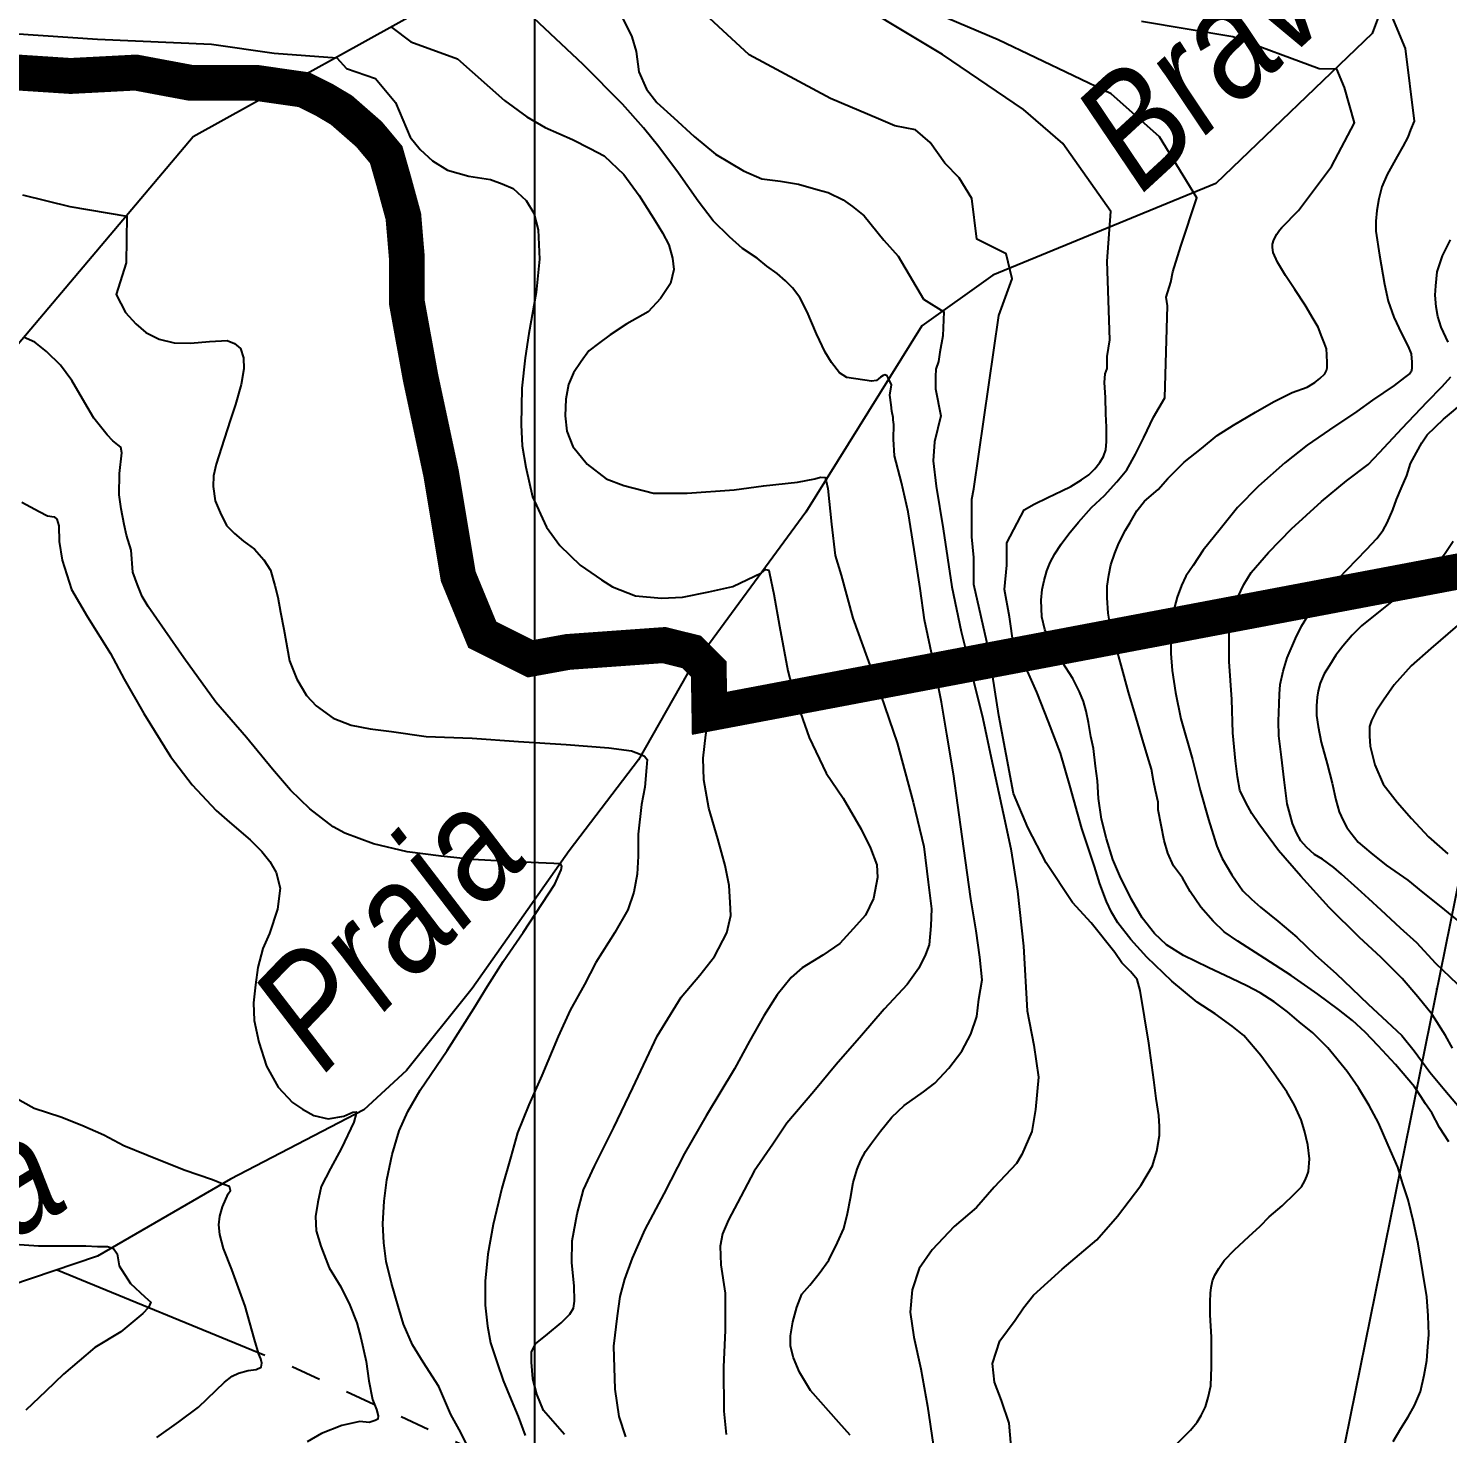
# Model space of a CAD drawing. Header units: millimetres. Extents: x 548366 to 1117317, y 7446967 to 14899125.
# Drawn here: x 554190.8 to 554665.2, y 7456733.6 to 7457203.4 of the extents above; entities that cross this region are included whole.
import ezdxf

# ---------------------------------------------------------------- set-up
doc = ezdxf.new("R2010")
doc.units = ezdxf.units.MM
doc.header["$MEASUREMENT"] = 0
doc.linetypes.add('ACAD_ISO11W100', pattern=[33, 12, -3, 12, -3, 0, -3])
doc.linetypes.add('RIO_PERIODICO', pattern=[5.8, 3, -0.4, 0.4, -0.4, 0.4, -0.4, 0.4, -0.4])
for name, color, linetype in [('CURVA_INTERMEDIÁRIA', 32, 'Continuous'), ('CURVA_MESTRA', 36, 'Continuous'), ('ELETRO_PROP', 230, 'Continuous'), ('MALHA_TM', 8, 'Continuous'), ('RADIAIS', 222, 'Continuous'), ('RIO_PERIÓDICO', 4, 'RIO_PERIODICO'), ('RIO_PERMANENTE', 4, 'Continuous'), ('TXT_RIOS', 4, 'Continuous')]:
    doc.layers.add(name, color=color, linetype=linetype)
doc.styles.add('TXT_RIO', font='ARIALNI.TTF', dxfattribs={"height": 25})

msp = doc.modelspace()

# ---------------------------------------------------------------- linework, layer by layer
at = {"layer": 'CURVA_INTERMEDIÁRIA'}
for points, elevation in [([(554376.25, 7457191.36), (554359.74, 7457206.82), (554338.22, 7457212.19), (554336.12, 7457216.82), (554317.42, 7457214.09), (554308.63, 7457214.21), (554275.01, 7457218.24), (554249.46, 7457222.27), (554229.29, 7457227.65), (554178.37, 7457241.08)], 230), ([(554647.05, 7456731.06), (554649.54, 7456735.35), (554652.03, 7456739.23), (554654.18, 7456743.04), (554656.16, 7456747.75), (554657.41, 7456753.13), (554658.23, 7456758.09), (554658.57, 7456762.64), (554658.9, 7456766.77), (554658.72, 7456773.05), (554658.23, 7456779.34), (554656.9, 7456787.53), (554655.33, 7456797.12), (554653.84, 7456804.4), (554652.01, 7456811.83), (554650.19, 7456817.13), (554648.53, 7456822.67), (554645.39, 7456830.11), (554642.07, 7456837.55), (554638.93, 7456843.34), (554635.43, 7456849.2), (554631.62, 7456854.66), (554625.16, 7456862.6), (554620.11, 7456867.64), (554615.64, 7456871.28), (554611.67, 7456874.59), (554607.2, 7456877.98), (554602.56, 7456881.04), (554598.13, 7456883.35), (554593, 7456885.75), (554585.14, 7456889.47), (554576.94, 7456893.52), (554571.23, 7456896.99), (554567.26, 7456900.8), (554563.12, 7456906.01), (554559.39, 7456912.46), (554555.65, 7456920.05), (554553.25, 7456925.6), (554551.18, 7456932.46), (554549.52, 7456938.99), (554548.53, 7456945.94), (554548.12, 7456951.8), (554547.46, 7456956.76), (554546.79, 7456962.71), (554545.97, 7456966.68), (554545.14, 7456971.4), (554544.39, 7456975.12), (554543.48, 7456978.34), (554542.16, 7456981.57), (554539.91, 7456986.1), (554536.43, 7456991.4), (554533.04, 7456997.19), (554530.56, 7457002.48), (554529.56, 7457006.7), (554529.31, 7457012.24), (554529.64, 7457015.8), (554530.39, 7457018.86), (554531.22, 7457022.07), (554532.38, 7457024.88), (554533.95, 7457027.78), (554536.02, 7457031), (554538.59, 7457034.39), (554541.82, 7457038.36), (554546.2, 7457043.24), (554550.51, 7457047.21), (554554.65, 7457051.76), (554557.98, 7457055.79), (554560.88, 7457061), (554563.7, 7457066.63), (554566.92, 7457073.41), (554570.65, 7457079.91), (554571.56, 7457110.68), (554571.15, 7457113.49), (554572.63, 7457118.57), (554572.63, 7457118.57), (554573.36, 7457122.03), (554576.04, 7457130.6), (554581.41, 7457146.69), (554568.95, 7457167.15), (554552.74, 7457181.54), (554514.93, 7457199.54), (554460.01, 7457222.93)], 270), ([(554384.51, 7457216.89), (554392.52, 7457200.58), (554393.9, 7457195.63), (554394.79, 7457188.87), (554397.41, 7457183.07), (554400.82, 7457178.64), (554406.51, 7457173.52), (554413.29, 7457167.22), (554420.46, 7457161.31), (554429.86, 7457155.8), (554435.98, 7457153.14), (554442.15, 7457152.26), (554448.18, 7457151.35), (554454.77, 7457149.42), (554458.1, 7457148.49), (554463.16, 7457146.09), (554466.28, 7457143.84), (554470.15, 7457140.77), (554476.75, 7457132.59), (554481.53, 7457127.24), (554489.97, 7457112.9), (554496.82, 7457108.59), (554496.51, 7457100.56), (554495.45, 7457095.13), (554495, 7457091.98), (554494.1, 7457089.51), (554493.96, 7457087.04), (554493.96, 7457082.85), (554495.75, 7457073.86), (554493.7, 7457065.22), (554493.25, 7457058.8), (554494.27, 7457050.38), (554496.55, 7457036.06), (554499.51, 7457016.66), (554502.58, 7457001.77), (554505.77, 7456989.3), (554509.86, 7456972.7), (554512.6, 7456959.55), (554516.69, 7456941.02), (554519.2, 7456929.08), (554521.48, 7456915.02), (554523.39, 7456896.62), (554524.63, 7456875), (554526.94, 7456863.49), (554528.47, 7456852.75), (554527.45, 7456842), (554526.17, 7456834.58), (554522.84, 7456826.91), (554521.08, 7456823.98), (554513.62, 7456816.08), (554507.7, 7456809.24), (554500.31, 7456802.87), (554492.91, 7456795.05), (554488.58, 7456788.79), (554486.19, 7456781.74), (554485.51, 7456774.24), (554486.76, 7456765.94), (554489.15, 7456755.25), (554491.32, 7456742.78), (554493.25, 7456730.05)], 240), ([(554574.87, 7456730.41), (554579.26, 7456734.79), (554581.5, 7456737.52), (554582.82, 7456739.67), (554584.23, 7456742.57), (554585.14, 7456745.71), (554586.06, 7456749.57), (554586.23, 7456755.94), (554586.23, 7456765.86), (554585.81, 7456773.3), (554585.81, 7456777.74), (554585.89, 7456780.55), (554586.14, 7456782.54), (554586.64, 7456784.69), (554587.38, 7456786.59), (554588.71, 7456788.82), (554590.53, 7456791.55), (554594.01, 7456795.03), (554598.81, 7456799.49), (554602.56, 7456802.94), (554605.54, 7456806.09), (554609.93, 7456809.81), (554614.23, 7456814.03), (554616.38, 7456816.1), (554617.46, 7456818.16), (554618.2, 7456819.65), (554618.7, 7456821.31), (554619.03, 7456825.52), (554618.53, 7456830.16), (554617.38, 7456834.86), (554616.3, 7456838.5), (554613.98, 7456843.46), (554611.42, 7456847.84), (554607.28, 7456853.96), (554602.81, 7456860.08), (554597.1, 7456866.7), (554593.18, 7456869.9), (554587.55, 7456873.95), (554581.51, 7456877.92), (554573.07, 7456884.87), (554564.7, 7456892.89), (554559.3, 7456898.82), (554554.99, 7456904.44), (554552.84, 7456908), (554551.18, 7456911.47), (554548.95, 7456917.43), (554547.13, 7456923.22), (554542.97, 7456935.94), (554538.92, 7456950.25), (554535.85, 7456961.08), (554531.78, 7456971.56), (554527.89, 7456981.49), (554524.33, 7456989.51), (554520.13, 7456997.23), (554518.7, 7457006.69), (554517.05, 7457015.76), (554517.87, 7457024), (554517.87, 7457031.41), (554523.71, 7457042.42), (554527.01, 7457044.35), (554531.59, 7457046.51), (554536.26, 7457048.77), (554539.31, 7457050.21), (554542.77, 7457052.43), (554545.25, 7457054.19), (554547.28, 7457056.14), (554548.97, 7457058.26), (554550.21, 7457060.3), (554550.91, 7457062.51), (554551.18, 7457065.25), (554551.18, 7457067.29), (554551.18, 7457070.12), (554550.92, 7457074.52), (554550.83, 7457080), (554550.56, 7457084.96), (554550.74, 7457087.88), (554551.36, 7457089.73), (554551.36, 7457093.72), (554552.33, 7457099.31), (554551.45, 7457125.54), (554552.63, 7457142.15), (554536.57, 7457164.9), (554523.45, 7457176.27), (554496.32, 7457194.63), (554458.68, 7457217.37)], 260), ([(554644.23, 7457213.08), (554651.07, 7457196.64), (554653.98, 7457172.38), (554652.85, 7457169.48), (554651.89, 7457166.99), (554650.2, 7457163.86), (554648.33, 7457160.5), (554644.95, 7457154.55), (554643.27, 7457150.37), (554642.22, 7457146.44), (554641.58, 7457142.5), (554641.25, 7457138.88), (554641.25, 7457135.59), (554642.46, 7457127.57), (554644.15, 7457117.85), (554645.36, 7457112.22), (554647.21, 7457106.84), (554649.78, 7457101.4), (554652.03, 7457097.06), (554653, 7457094.64), (554653.24, 7457091.83), (554653.24, 7457089.74), (554653.08, 7457088.62), (554652.6, 7457088.05), (554650.75, 7457086.69), (554647.37, 7457084.04), (554640.05, 7457079.05), (554634.9, 7457075.36), (554625.69, 7457069.19), (554618.29, 7457064.05), (554610.81, 7457058.1), (554601.96, 7457050.38), (554594.96, 7457043.23), (554589.15, 7457035.93), (554583.52, 7457028.94), (554580.14, 7457023.88), (554577.65, 7457020.26), (554576.2, 7457017.13), (554574.83, 7457013.27), (554573.87, 7457009.89), (554573.14, 7457006.86), (554572.9, 7457004.69), (554572.66, 7456999.87), (554572.66, 7456994.4), (554573.14, 7456988.7), (554574.27, 7456981.38), (554576.05, 7456972.56), (554579.91, 7456958.98), (554582.49, 7456948.77), (554585.24, 7456938.9), (554586.85, 7456933.91), (554588.05, 7456930.06), (554589.82, 7456925.88), (554593.12, 7456920.41), (554596.74, 7456915.11), (554599.64, 7456912.29), (554602.7, 7456909.67), (554608.42, 7456904.93), (554614.85, 7456899.54), (554621.04, 7456893.6), (554627.96, 7456887.41), (554633.23, 7456882.45), (554638.7, 7456877.15), (554644.89, 7456871.44), (554649.88, 7456866.78), (554653.98, 7456861.56), (554659.32, 7456854.43), (554664.31, 7456848.49), (554669.22, 7456842.7)], 290), ([(554665.62, 7456831.18), (554662.48, 7456835.98), (554659.89, 7456840.92), (554657.83, 7456843.89), (554656.25, 7456846.29), (554654.18, 7456849.52), (554647.81, 7456857.04), (554642.01, 7456863.25), (554637.63, 7456867.79), (554633.36, 7456871.73), (554628.73, 7456875.46), (554621.78, 7456880.58), (554612.92, 7456886.79), (554604.14, 7456892.41), (554595.12, 7456898.28), (554590.52, 7456901.41), (554586.8, 7456904.97), (554582.66, 7456909.6), (554579.18, 7456914.89), (554576.53, 7456919.44), (554573.55, 7456923.41), (554571.73, 7456927.63), (554570.49, 7456931.93), (554569.49, 7456937.06), (554568.5, 7456942.18), (554568.42, 7456944.67), (554567.59, 7456948.64), (554566.93, 7456951.86), (554566.18, 7456955.75), (554565.36, 7456958.64), (554563.53, 7456964.6), (554561.13, 7456972.95), (554558.56, 7456981.54), (554556.08, 7456990.47), (554553.84, 7456998.49), (554552.44, 7457003.87), (554551.77, 7457007.92), (554551.35, 7457013.04), (554551.43, 7457016.92), (554552.01, 7457020.56), (554552.68, 7457024.04), (554554, 7457028.01), (554555.32, 7457031.31), (554557.48, 7457035.62), (554559.05, 7457038.26), (554561.37, 7457042.07), (554563.85, 7457045.29), (554568.44, 7457049.24), (554571.66, 7457052.96), (554577.13, 7457058.33), (554582.92, 7457062.96), (554588.22, 7457067.27), (554593.68, 7457070.74), (554601.01, 7457075.09), (554606.97, 7457078.57), (554613.26, 7457081.63), (554618.23, 7457083.45), (554620.79, 7457085.02), (554622.45, 7457086.34), (554624.19, 7457087.91), (554624.77, 7457089.07), (554624.93, 7457089.9), (554624.93, 7457091.55), (554624.85, 7457094.2), (554624.68, 7457096.26), (554624.02, 7457098), (554623.19, 7457100.32), (554621.95, 7457103.46), (554620.28, 7457106.34), (554617.63, 7457110.89), (554614.16, 7457116.1), (554611.01, 7457120.73), (554608.36, 7457125.2), (554606.87, 7457128.42), (554606.62, 7457130.16), (554606.7, 7457131.23), (554607.12, 7457132.64), (554608.11, 7457134.62), (554609.02, 7457135.95), (554609.78, 7457136.84), (554615.33, 7457142.54), (554621.37, 7457150.48), (554626.42, 7457157.26), (554634.11, 7457171.77), (554630.71, 7457183.64), (554628.16, 7457189.73), (554622.23, 7457189.86), (554593.39, 7457200.59), (554562.86, 7457205.68)], 280), ([(554175.74, 7457202.36), (554213.85, 7457199.78), (554252.02, 7457198.11), (554272.99, 7457195.04), (554293.93, 7457193.5), (554297.16, 7457190), (554306.83, 7457186.66), (554313.54, 7457178.55), (554318.45, 7457166.98), (554321.74, 7457162.94), (554325.84, 7457159.07), (554330.89, 7457155.96), (554337.96, 7457153.99), (554345.31, 7457152.86), (554349.13, 7457151.45), (554352.81, 7457149.86), (554357.13, 7457145.88), (554359.75, 7457141.56), (554361.23, 7457136.03), (554361.68, 7457126.26), (554360.54, 7457115.12), (554358.04, 7457101.36), (554356.9, 7457093.2), (554355.77, 7457083.08), (554355.54, 7457070.81), (554355.88, 7457063.87), (554357.02, 7457056.71), (554359.3, 7457046.83), (554363.96, 7457036.6), (554368.4, 7457030.57), (554375.23, 7457023.98), (554382.39, 7457019.09), (554386.03, 7457016.7), (554393.78, 7457013.72), (554402.42, 7457012.95), (554409.47, 7457013.29), (554418.26, 7457015.01), (554426.27, 7457016.83), (554435.83, 7457021.38), (554437.19, 7457022.51), (554438.33, 7457022.29), (554438.56, 7457021.15), (554439.92, 7457014.21), (554441.86, 7457003.53), (554444.7, 7456988.63), (554446.64, 7456980.93), (554451.76, 7456966.38), (554457.45, 7456954.44), (554463.14, 7456946.03), (554469.13, 7456935.67), (554472.31, 7456929.31), (554474.36, 7456923.73), (554474.59, 7456919.56), (554473.34, 7456912.52), (554470.61, 7456906.94), (554466.51, 7456902.4), (554462, 7456897.44), (554456.31, 7456893.57), (554449.48, 7456889.36), (554445.73, 7456886.07), (554441.06, 7456880.27), (554436.62, 7456873.33), (554431.84, 7456864.85), (554426.83, 7456855.53), (554417.39, 7456839.84), (554410.16, 7456827.28), (554403.22, 7456813.75), (554396.9, 7456801.91), (554392.58, 7456792.25), (554390.08, 7456785.22), (554388.48, 7456779.43), (554387.57, 7456773.06), (554386.32, 7456762.83), (554386.78, 7456748.55), (554388.14, 7456739.34), (554390.42, 7456732.52)], 210), ([(554312.24, 7457203.72), (554318.57, 7457198.84), (554334.21, 7457193.16), (554349.96, 7457179.31), (554357.36, 7457173.85), (554363.54, 7457170.28), (554372.64, 7457166.22), (554378.55, 7457163.27), (554383.3, 7457160.78), (554389.79, 7457154.52), (554394.91, 7457147.48), (554400.25, 7457139.06), (554402.76, 7457135.01), (554404.92, 7457131.03), (554406.06, 7457126.6), (554406.51, 7457122.73), (554405.38, 7457118.07), (554402.08, 7457113.07), (554397.98, 7457108.64), (554390.88, 7457104.64), (554385.24, 7457100.93), (554381.37, 7457098.09), (554378.18, 7457095.59), (554375.56, 7457092.06), (554372.95, 7457088.2), (554371.35, 7457084.33), (554370.44, 7457079.45), (554370.22, 7457073.88), (554370.79, 7457068.76), (554372.83, 7457063.64), (554377.61, 7457057.73), (554383.87, 7457052.8), (554389.79, 7457050.52), (554399.7, 7457048.02), (554411.02, 7457048.03), (554426.72, 7457049.16), (554436.56, 7457050.41), (554447.88, 7457051.69), (554453.68, 7457052.82), (554455.52, 7457053.39), (554457.08, 7457053.25), (554457.5, 7457051.98), (554458.02, 7457049.53), (554459.22, 7457037.69), (554460.52, 7457027.13), (554462.46, 7457020.58), (554466.33, 7457006.25), (554471.17, 7456992.93), (554475.72, 7456980.54), (554481.19, 7456964.51), (554486.54, 7456944.77), (554490.07, 7456929.87), (554491.55, 7456917.97), (554492.68, 7456909.1), (554492.46, 7456903.42), (554491.89, 7456897.05), (554490.64, 7456893.76), (554488.47, 7456889.21), (554484.49, 7456883.75), (554476.87, 7456875.49), (554469.24, 7456866.74), (554460.86, 7456857.01), (554453.35, 7456848.02), (554444.36, 7456837.45), (554439.69, 7456830.45), (554433.43, 7456821.35), (554427.86, 7456810.78), (554424.79, 7456805.09), (554422.85, 7456800.43), (554422.05, 7456796.34), (554422.28, 7456790.09), (554423.65, 7456780.56), (554423.65, 7456768.28), (554423.19, 7456755.89), (554423.31, 7456741.16), (554423.99, 7456733.31)], 220), ([(554465.48, 7456733.12), (554461.66, 7456737.41), (554452.28, 7456748.01), (554448.57, 7456754.23), (554446.52, 7456758.96), (554445.5, 7456762.83), (554445.5, 7456766.35), (554446.29, 7456771.01), (554447.66, 7456775.9), (554449.37, 7456780.22), (554452.05, 7456783.22), (554455.17, 7456787.16), (554458.36, 7456791.68), (554461.31, 7456797.48), (554463.36, 7456802.25), (554464.57, 7456807.19), (554465.6, 7456812.31), (554466.51, 7456817.54), (554467.87, 7456822.09), (554469.01, 7456825.04), (554470.61, 7456828), (554472.65, 7456830.73), (554475.61, 7456834.71), (554479.37, 7456839.48), (554483.58, 7456843.35), (554489.95, 7456847.87), (554493.82, 7456850.82), (554498.49, 7456855.82), (554502.81, 7456861.51), (554505.88, 7456867.19), (554507.82, 7456873.11), (554508.5, 7456878.9), (554509.64, 7456885.34), (554508.84, 7456892.96), (554507.59, 7456901.71), (554505.88, 7456912.4), (554502.92, 7456933.29), (554500.08, 7456954.21), (554497.8, 7456967.47), (554495.98, 7456978.15), (554493.36, 7456991.57), (554490.29, 7457005.63), (554488.92, 7457016.09), (554486.87, 7457029.17), (554484.83, 7457041.74), (554482.66, 7457051.63), (554480.27, 7457060.5), (554479.93, 7457066.02), (554480.05, 7457071.02), (554479.82, 7457072.5), (554479.82, 7457073.29), (554479.37, 7457075.38), (554479.37, 7457075.38), (554479.23, 7457077.5), (554478.73, 7457080.77), (554479.27, 7457084.2), (554478.19, 7457086.51), (554477.86, 7457087.28), (554477.09, 7457087.61), (554476.53, 7457087.39), (554475.65, 7457086.84), (554474.31, 7457085.65), (554472.67, 7457085.4), (554464.36, 7457086.66), (554461.89, 7457088.27), (554459.27, 7457091.68), (554457.11, 7457095.09), (554454.26, 7457101.23), (554451.08, 7457108.58), (554448.69, 7457113.47), (554446.18, 7457116.65), (554443.91, 7457119.04), (554441.06, 7457121.43), (554437.65, 7457123.93), (554434.35, 7457126.54), (554429.46, 7457129.84), (554425.13, 7457133.71), (554419.67, 7457139.05), (554414.66, 7457145.62), (554408.11, 7457154.98), (554401.51, 7457163.74), (554396.39, 7457170.1), (554389.33, 7457178.06), (554376.25, 7457191.36)], 230), ([(554188.85, 7457147.79), (554204.67, 7457143.84), (554223.7, 7457140.65), (554223.47, 7457125.01), (554220.13, 7457114.41), (554223.24, 7457108.46), (554226.65, 7457104.64), (554230.05, 7457101.77), (554234.51, 7457099.54), (554239.52, 7457098.31), (554245.01, 7457098.13), (554251.34, 7457098.67), (554255.31, 7457098.89), (554257.22, 7457099.09), (554259.73, 7457098.07), (554261.66, 7457096.37), (554262.69, 7457093.3), (554262.8, 7457089.54), (554261.89, 7457084.32), (554259.96, 7457077.61), (554258.25, 7457072.27), (554255.29, 7457063.28), (554253.58, 7457057.71), (554252.67, 7457053.85), (554252.56, 7457050.22), (554253.24, 7457045.45), (554254.84, 7457041.58), (554257, 7457037.15), (554259.73, 7457034.54), (554262.69, 7457031.92), (554266.33, 7457029.31), (554269.52, 7457025.78), (554271.68, 7457022.26), (554273.16, 7457017.14), (554274.18, 7457013.28), (554275.09, 7457008.28), (554276.12, 7457002.51), (554278.05, 7456991.94), (554280.56, 7456985.8), (554283.74, 7456980.34), (554286.93, 7456976.93), (554292.61, 7456972.78), (554298.72, 7456970.43), (554305.05, 7456969.26), (554312.2, 7456968.38), (554323.78, 7456966.67), (554339.12, 7456966.14), (554354.57, 7456964.97), (554370.55, 7456964.02), (554384.85, 7456962.9), (554392.35, 7456961.83), (554395.25, 7456960.76), (554396.74, 7456960.06), (554397.65, 7456959.03), (554397.42, 7456956.3), (554396.85, 7456949.71), (554395.71, 7456943.91), (554394.57, 7456934.02), (554394.57, 7456926.63), (554394.23, 7456920.65), (554393.21, 7456914.62), (554391.16, 7456908.71), (554386.84, 7456901.21), (554380.46, 7456891.09), (554376.71, 7456883.74), (554371.93, 7456875.21), (554367.83, 7456866.35), (554362.37, 7456853.39), (554358.05, 7456843.54), (554354.29, 7456834.22), (554352.02, 7456826.15), (554349.06, 7456815.69), (554346.19, 7456803.56), (554344.37, 7456793.67), (554343.46, 7456784.58), (554343.46, 7456776.62), (554344.25, 7456769.58), (554345.28, 7456764.01), (554347.55, 7456756.97), (554349.49, 7456751.4), (554352.22, 7456744.92), (554354.49, 7456739.35), (554356.88, 7456732.98)], 190), ([(554338.33, 7456727.98), (554334.81, 7456735.03), (554331.96, 7456740.03), (554327.98, 7456749.35), (554322.75, 7456757.53), (554319.22, 7456763.33), (554316.15, 7456770.27), (554314.44, 7456776.28), (554312.16, 7456783.9), (554310.34, 7456791.17), (554309.55, 7456797.42), (554309.21, 7456803.79), (554309.69, 7456811.37), (554310.6, 7456818.53), (554312.42, 7456826.94), (554314.7, 7456834.9), (554317.65, 7456841.27), (554321.75, 7456848.5), (554330.74, 7456861.69), (554339.73, 7456875.78), (554344.28, 7456883.17), (554349.52, 7456891.43), (554356.23, 7456901.21), (554362.49, 7456910.87), (554366.81, 7456917.35), (554368.86, 7456922.13), (554369.09, 7456923.38), (554368.63, 7456924.06), (554366.45, 7456924.21), (554361.3, 7456924.43), (554351.54, 7456924.85), (554339.2, 7456925.6), (554328.74, 7456926.67), (554317.37, 7456928.16), (554306.11, 7456930.84), (554296.6, 7456934.31), (554292.62, 7456936.47), (554284.88, 7456942.5), (554278.39, 7456948.75), (554272.36, 7456955.8), (554263.72, 7456966.36), (554253.43, 7456978.19), (554242.73, 7456992.96), (554236.36, 7457002.14), (554230.78, 7457010.09), (554228.85, 7457013.5), (554227.26, 7457017.37), (554225.66, 7457021.58), (554225.09, 7457028.96), (554223.61, 7457033.97), (554222.82, 7457037.57), (554221.79, 7457042.8), (554221.11, 7457047.46), (554221.23, 7457054.62), (554222.02, 7457061.44), (554221.68, 7457063.38), (554220.66, 7457064.17), (554219.06, 7457065.54), (554217.13, 7457067.53), (554212.71, 7457073.08), (554209.63, 7457078.18), (554205.27, 7457085.62), (554201.55, 7457090.82), (554196.87, 7457095.39), (554192.94, 7457098.47), (554189.11, 7457100.17)], 180), ([(554668.46, 7456883.87), (554661.22, 7456890.79), (554654.87, 7456897.7), (554649.48, 7456902.6), (554643.04, 7456908.63), (554638.9, 7456912.38), (554635.2, 7456915.76), (554629.73, 7456920.66), (554627.16, 7456922.91), (554623.37, 7456925.64), (554620.72, 7456927.25), (554618.06, 7456929.66), (554616.13, 7456931.75), (554614.69, 7456934.49), (554613.32, 7456937.62), (554612.58, 7456940.5), (554611.61, 7456944.2), (554610.57, 7456952.23), (554609.68, 7456959.79), (554608.8, 7456966.86), (554608.72, 7456971.85), (554608.88, 7456977.62), (554608.96, 7456980.83), (554609.28, 7456984.05), (554610.25, 7456988.47), (554611.61, 7456992.97), (554614.35, 7456999.4), (554616.36, 7457003.58), (554618.53, 7457006.96), (554622.66, 7457012.5), (554626.28, 7457016.93), (554631.59, 7457022.55), (554638.1, 7457029.14), (554641.56, 7457032.84), (554643.65, 7457035.65), (554645.02, 7457038.07), (554646.87, 7457042.49), (554648.08, 7457045.94), (554649.69, 7457049.56), (554651.55, 7457053.97), (554652.84, 7457057.91), (554654.77, 7457061.6), (554656.62, 7457064.82), (554658.39, 7457067.55), (554663.86, 7457072.78), (554671.26, 7457078.97)], 310), ([(554188.57, 7457044.96), (554194.37, 7457041.89), (554197.22, 7457040.41), (554199.38, 7457040.07), (554200.29, 7457039.28), (554200.97, 7457037.12), (554201.09, 7457031.81), (554202.11, 7457025.67), (554205.18, 7457015.78), (554210.53, 7457006.68), (554218.27, 7456994.41), (554222.82, 7456985.8), (554229.42, 7456974.32), (554238.29, 7456960), (554245.58, 7456950.48), (554253.54, 7456941.95), (554258.03, 7456938.07), (554264.97, 7456932.15), (554268.84, 7456928.18), (554271.45, 7456924.88), (554273.61, 7456921.24), (554274.98, 7456916.01), (554274.07, 7456908.96), (554271.34, 7456900.78), (554269.18, 7456895.78), (554267.47, 7456889.41), (554266.67, 7456883.61), (554265.99, 7456877.7), (554266.22, 7456871.79), (554267.81, 7456864.51), (554270.43, 7456856.44), (554274.3, 7456849.51), (554279.08, 7456844.29), (554282.38, 7456842.13), (554286.25, 7456839.97), (554291.02, 7456838.83), (554296.26, 7456839.74), (554299.2, 7456841.13), (554300.32, 7456841.26), (554300.32, 7456840.64), (554299.56, 7456837.7), (554295.46, 7456829.06), (554291.82, 7456822.24), (554288.63, 7456816.21), (554287.5, 7456810.98), (554286.81, 7456806.21), (554286.93, 7456801.43), (554288.52, 7456796.34), (554291.37, 7456789.06), (554295.23, 7456782.7), (554298.19, 7456776.56), (554300.58, 7456770.65), (554301.95, 7456765.64), (554303.74, 7456757.76), (554304.54, 7456751.28), (554305.79, 7456745.03), (554307.16, 7456741.73), (554307.73, 7456739.57), (554307.61, 7456738.44), (554306.7, 7456737.98), (554304.65, 7456737.41), (554301.61, 7456737.7), (554295.51, 7456736.4), (554288.75, 7456733.72), (554283.97, 7456730.88)], 170), ([(554667.09, 7457031.81), (554664.41, 7457027.82), (554661.35, 7457023.8), (554658.37, 7457021.31), (554652.9, 7457017.13), (554646.47, 7457011.74), (554641, 7457007.32), (554636.41, 7457003.62), (554633.28, 7457000.57), (554630.14, 7456996.87), (554627.79, 7456993.83), (554625.69, 7456990.46), (554623.92, 7456987.64), (554622.64, 7456984.51), (554621.91, 7456981.94), (554621.59, 7456979.85), (554621.35, 7456976.87), (554621.35, 7456973.66), (554621.91, 7456970.04), (554622.96, 7456964.73), (554624.9, 7456957.52), (554626.59, 7456951.09), (554627.79, 7456945.46), (554629, 7456941.52), (554630.29, 7456938.55), (554631.57, 7456936.3), (554632.86, 7456934.45), (554635.35, 7456931.39), (554639.49, 7456927.8), (554644.72, 7456923.7), (554651.96, 7456918.63), (554656.87, 7456914.53), (554662.98, 7456909.71), (554669.66, 7456904.32)], 320), ([(554668.48, 7457003.78), (554659.63, 7456996.05), (554653, 7456990.34), (554647.38, 7456983.9), (554643.79, 7456978.83), (554641.3, 7456975.15), (554639.82, 7456972.02), (554639.09, 7456970), (554639.09, 7456966.77), (554639.36, 7456963.48), (554640.83, 7456957.22), (554643.69, 7456950.77), (554648.3, 7456944.7), (554653.09, 7456939.27), (554658.86, 7456933.13), (554665.31, 7456927.42)], 330), ([(554233.74, 7456732.37), (554241.03, 7456737.56), (554247.63, 7456742.45), (554256.39, 7456750.86), (554258.94, 7456752.8), (554260.99, 7456753.82), (554264.29, 7456754.73), (554266.9, 7456755.07), (554268.61, 7456755.87), (554268.84, 7456757.23), (554268.5, 7456758.6), (554267.81, 7456760.19), (554266.33, 7456765.08), (554263.26, 7456776.22), (554258.82, 7456788.49), (554256.05, 7456795.51), (554254.8, 7456800.17), (554254.45, 7456803.47), (554254.8, 7456806.31), (554255.71, 7456809.49), (554257.57, 7456813.83), (554258.37, 7456814.96), (554258.03, 7456816.21), (554256.09, 7456816.87), (554252.35, 7456818.49), (554242.85, 7456821.72), (554230.33, 7456826.73), (554222.71, 7456829.8), (554215.99, 7456833.43), (554208.62, 7456836.64), (554201.59, 7456839.45), (554192.74, 7456842.31), (554186.18, 7456846.05)], 160)]:
    msp.add_lwpolyline(points, dxfattribs=dict(at, elevation=elevation))
at = {"layer": 'CURVA_MESTRA'}
for points, elevation in [([(554519.88, 7456722.88), (554518.63, 7456737.1), (554516.12, 7456744.71), (554513.73, 7456750.85), (554513.05, 7456757.11), (554515.51, 7456764.66), (554520.64, 7456771.61), (554523.38, 7456775.7), (554526.83, 7456779.97), (554536.36, 7456788.64), (554547.96, 7456798.4), (554554.8, 7456806.34), (554562.65, 7456816.54), (554566.56, 7456823.13), (554568.02, 7456828.01), (554568.88, 7456833.26), (554568.88, 7456836.31), (554568.63, 7456839.97), (554567.78, 7456845.71), (554567.05, 7456851.88), (554565.34, 7456864.2), (554562.41, 7456881.78), (554561.44, 7456885.44), (554559.24, 7456888.12), (554556.31, 7456891.05), (554553.95, 7456894.42), (554546.01, 7456904.43), (554539.78, 7456911.14), (554530.99, 7456924.45), (554524.88, 7456936.29), (554520.13, 7456947.62), (554515.19, 7456973.65), (554511.7, 7456995.9), (554506.83, 7457017.46), (554506.83, 7457021.63), (554506.83, 7457026.5), (554506.13, 7457033.46), (554506.13, 7457045.98), (554506.83, 7457049.45), (554515.17, 7457107.35), (554519.59, 7457119.62), (554517.63, 7457127.96), (554507.8, 7457132.87), (554506.14, 7457146.5), (554501.97, 7457153.46), (554497.09, 7457158.33), (554492.22, 7457165.28), (554487.34, 7457169.45), (554480.38, 7457170.84), (554475, 7457173.09), (554458.86, 7457179.9), (554431.72, 7457194.56), (554411.19, 7457213.61)], 250), ([(554369.97, 7456733.32), (554362.93, 7456741.33), (554360.75, 7456746.85), (554359.38, 7456751.96), (554358.93, 7456757.53), (554358.93, 7456760.83), (554360.29, 7456763.67), (554364.33, 7456766.86), (554368.83, 7456770.72), (554371.79, 7456773.55), (554373.04, 7456775.6), (554373.38, 7456777.87), (554373.27, 7456782.99), (554372.47, 7456790.72), (554372.58, 7456798.11), (554374.18, 7456807.09), (554376.37, 7456815.12), (554380.01, 7456823.08), (554386.49, 7456835.92), (554392.87, 7456849.18), (554400.95, 7456866.46), (554409.02, 7456879.53), (554415.28, 7456886.92), (554420.12, 7456893.12), (554424.22, 7456901.08), (554425.58, 7456906.84), (554425.36, 7456911.16), (554425.02, 7456916.85), (554423.65, 7456923.55), (554421.26, 7456932.42), (554418.19, 7456942.77), (554416.59, 7456952.17), (554416.37, 7456959.44), (554417.28, 7456967.18), (554419.32, 7456979.8), (554419.97, 7456987.83), (554419.98, 7456990.78), (554419.13, 7456992.05), (554415.5, 7456993.82), (554410.28, 7456997.41), (554404.73, 7456999.1), (554399.66, 7456998.67), (554389.3, 7456996.56), (554379.37, 7456995.08), (554370.7, 7456992.12), (554363.51, 7456990.64), (554357.17, 7456990.85), (554352.95, 7456992.32), (554344.71, 7456998.86), (554339.72, 7457006.13), (554337.11, 7457011.93), (554335.06, 7457021.93), (554331.19, 7457036.37), (554328.12, 7457052.28), (554324.93, 7457070.69), (554322.2, 7457083.08), (554319.24, 7457099.68), (554319.01, 7457110.57), (554319.01, 7457125.69), (554318.67, 7457139.29), (554316.51, 7457149.86), (554314.12, 7457156.57), (554310.71, 7457162.25), (554300.82, 7457176.17), (554282.35, 7457182.74), (554279.12, 7457185.97), (554266.19, 7457185.7), (554250.83, 7457187.58), (554195.41, 7457190.6), (554152.1, 7457189.15)], 200), ([(554665.35, 7457098.53), (554663.01, 7457103.52), (554661.89, 7457107.05), (554661.33, 7457110.35), (554661.08, 7457114.21), (554661.24, 7457117.34), (554661.73, 7457122.05), (554663.5, 7457127.36), (554666.15, 7457132.66)], 300), ([(554666.79, 7456862.45), (554664.46, 7456866.71), (554660.04, 7456873.7), (554655.29, 7456879.65), (554650.06, 7456885.75), (554642.95, 7456892.79), (554635.63, 7456899.63), (554625.57, 7456909.51), (554616.14, 7456920.01), (554608.66, 7456928.61), (554602.15, 7456937.45), (554599.8, 7456940.97), (554597.79, 7456944.59), (554595.78, 7456948.76), (554594.98, 7456953.18), (554594.33, 7456958.49), (554593.45, 7456967.89), (554593.04, 7456979.03), (554592.16, 7456991.73), (554592.24, 7457000.14), (554592.4, 7457005.2), (554593.2, 7457008.49), (554595.13, 7457013.24), (554597.14, 7457017.5), (554599.56, 7457021.51), (554605.29, 7457028.16), (554613.01, 7457036.12), (554623.06, 7457045.2), (554631.43, 7457052.19), (554638.7, 7457057.64), (554642.4, 7457061.57), (554650.04, 7457069.77), (554658.41, 7457078.53), (554663.42, 7457083.67), (554666.31, 7457086.88)], 300), ([(554181.2, 7456797.31), (554194.2, 7456796.44), (554204.82, 7456796.44), (554210.03, 7456796.44), (554213.93, 7456796.23), (554217.25, 7456796.19), (554219.18, 7456795.51), (554220.43, 7456793.69), (554221.12, 7456789.71), (554224.87, 7456783.8), (554229.65, 7456779.4), (554231.7, 7456777.58), (554230.9, 7456775.76), (554229.08, 7456773.82), (554221.69, 7456767.69), (554213.04, 7456762.46), (554202.57, 7456753.48), (554196.65, 7456747.79), (554189.94, 7456741.43)], 150)]:
    msp.add_lwpolyline(points, dxfattribs=dict(at, elevation=elevation))
at = {"layer": 'ELETRO_PROP', "linetype": 'ACAD_ISO11W100', "lineweight": -3, "ltscale": 6.25, "elevation": 200, "flags": 128}
msp.add_lwpolyline([(552267.42, 7454168.15, 12, 12, 0), (552047.04, 7455150.08, 12, 12, 0), (552168.73, 7456345.85, 12, 12, 0), (552826.6, 7456584.53, 12, 12, 0), (552824.31, 7456593.7, 12, 12, 0), (552808.25, 7456621.21, 12, 12, 0), (552793.34, 7456651, 12, 12, 0), (552787.61, 7456679.65, 12, 12, 0), (552791.05, 7456686.53, 12, 12, 0), (552803.67, 7456696.84, 12, 12, 0), (552824.31, 7456702.57, 12, 12, 0), (552843.34, 7456706.89, 12, 12, 0), (552878.9, 7456705.75, 12, 12, 0), (552899.54, 7456705.75, 12, 12, 0), (552931.65, 7456702.31, 12, 12, 0), (552958.03, 7456701.16, 12, 12, 0), (552992.44, 7456696.58, 12, 12, 0), (553010.79, 7456696.58, 12, 12, 0), (553025.7, 7456696.58, 12, 12, 0), (553049.78, 7456704.6, 12, 12, 0), (553070.43, 7456714.91, 12, 12, 0), (553079.6, 7456727.52, 12, 12, 0), (553091.07, 7456749.29, 12, 12, 0), (553100.25, 7456764.19, 12, 12, 0), (553108.27, 7456777.95, 12, 12, 0), (553111.71, 7456790.55, 12, 12, 0), (553114.01, 7456804.3, 12, 12, 0), (553114.01, 7456816.91, 12, 12, 0), (553110.57, 7456829.52, 12, 12, 0), (553107.13, 7456843.27, 12, 12, 0), (553094.51, 7456855.87, 12, 12, 0), (553054.37, 7456875.36, 12, 12, 0), (553016.52, 7456892.55, 12, 12, 0), (553000.47, 7456902.86, 12, 12, 0), (552991.29, 7456916.61, 12, 12, 0), (552989, 7456933.8, 12, 12, 0), (552992.44, 7456965.89, 12, 12, 0), (553000.47, 7456978.5, 12, 12, 0), (553022.77, 7456984.65, 12, 12, 0), (553036.53, 7456988.09, 12, 12, 0), (553059.47, 7456989.23, 12, 12, 0), (553096.17, 7456990.38, 12, 12, 0), (553134.01, 7456988.09, 12, 12, 0), (553160.39, 7456988.09, 12, 12, 0), (553197.09, 7456988.09, 12, 12, 0), (553241.82, 7456992.67, 12, 12, 0), (553268.2, 7456993.82, 12, 12, 0), (553284.25, 7457000.69, 12, 12, 0), (553301.46, 7457011.01, 12, 12, 0), (553319.81, 7457032.78, 12, 12, 0), (553334.72, 7457051.12, 12, 12, 0), (553345.04, 7457069.45, 12, 12, 0), (553355.36, 7457091.23, 12, 12, 0), (553371.42, 7457111.86, 12, 12, 0), (553385.87, 7457124.71, 12, 12, 0), (553400.78, 7457136.17, 12, 12, 0), (553413.39, 7457141.9, 12, 12, 0), (553431.74, 7457144.2, 12, 12, 0), (553445.51, 7457144.2, 12, 12, 0), (553455.83, 7457140.76, 12, 12, 0), (553485.65, 7457129.3, 12, 12, 0), (553516.61, 7457114.4, 12, 12, 0), (553537.26, 7457104.09, 12, 12, 0), (553559.05, 7457099.5, 12, 12, 0), (553575.1, 7457101.79, 12, 12, 0), (553585.43, 7457108.67, 12, 12, 0), (553591.16, 7457115.55, 12, 12, 0), (553592.31, 7457124.71, 12, 12, 0), (553591.16, 7457141.9, 12, 12, 0), (553586.57, 7457162.53, 12, 12, 0), (553580.84, 7457177.43, 12, 12, 0), (553577.4, 7457193.48, 12, 12, 0), (553575.1, 7457212.96, 12, 12, 0), (553581.98, 7457216.4, 12, 12, 0), (553592.31, 7457220.98, 12, 12, 0), (553600.33, 7457220.98, 12, 12, 0), (553618.68, 7457219.83, 12, 12, 0), (553672.89, 7457209.79, 12, 12, 0), (553683.21, 7457207.5, 12, 12, 0), (553694.68, 7457206.35, 12, 12, 0), (553706.14, 7457207.5, 12, 12, 0), (553724.49, 7457208.64, 12, 12, 0), (553742.84, 7457216.66, 12, 12, 0), (553752.02, 7457220.1, 12, 12, 0), (553764.64, 7457232.71, 12, 12, 0), (553786.43, 7457252.19, 12, 12, 0), (553804.78, 7457263.65, 12, 12, 0), (553836.89, 7457283.13, 12, 12, 0), (553872.44, 7457293.45, 12, 12, 0), (553895.38, 7457300.32, 12, 12, 0), (553909.14, 7457302.62, 12, 12, 0), (553920.61, 7457302.62, 12, 12, 0), (553928.64, 7457300.32, 12, 12, 0), (553935.52, 7457299.18, 12, 12, 0), (553943.55, 7457295.74, 12, 12, 0), (553950.43, 7457293.45, 12, 12, 0), (553958.46, 7457290.01, 12, 12, 0), (553972.22, 7457281.99, 12, 12, 0), (553994.01, 7457272.82, 12, 12, 0), (554003.19, 7457265.94, 12, 12, 0), (554029.57, 7457259.07, 12, 12, 0), (554063.97, 7457247.61, 12, 12, 0), (554092.5, 7457228.72, 12, 12, 0), (554101.67, 7457218.41, 12, 12, 0), (554109.7, 7457209.24, 12, 12, 0), (554115.44, 7457203.51, 12, 12, 0), (554131.49, 7457196.64, 12, 12, 0), (554152.14, 7457190.91, 12, 12, 0), (554204.89, 7457187.47, 12, 12, 0), (554226.68, 7457188.61, 12, 12, 0), (554245.03, 7457185.18, 12, 12, 0), (554259.94, 7457185.18, 12, 12, 0), (554266.83, 7457185.18, 12, 12, 0), (554282.88, 7457182.88, 12, 12, 0), (554289.76, 7457179.45, 12, 12, 0), (554295.5, 7457176.01, 12, 12, 0), (554304.67, 7457167.99, 12, 12, 0), (554310.41, 7457161.11, 12, 12, 0), (554312.7, 7457153.09, 12, 12, 0), (554316.14, 7457140.48, 12, 12, 0), (554317.29, 7457126.73, 12, 12, 0), (554317.29, 7457111.83, 12, 12, 0), (554321.88, 7457086.62, 12, 12, 0), (554328.76, 7457054.53, 12, 12, 0), (554334.49, 7457020.15, 12, 12, 0), (554342.52, 7457000.67, 12, 12, 0), (554358.58, 7456992.65, 12, 12, 0), (554371.19, 7456994.94, 12, 12, 0), (554403.3, 7456997.23, 12, 12, 0), (554412.48, 7456994.94, 12, 12, 0), (554418.21, 7456989.21, 12, 12, 0), (554418.45, 7456974.42, 12, 12, 0), (555298.44, 7457141.13, 12, 12, 0), (556099.85, 7455833.18, 12, 12, 0), (557063.48, 7455464.95, 12, 12, 0), (557063.48, 7455464.95, 12, 12, 0), (557063.48, 7455464.95, 12, 12, 0), (557063.48, 7455464.95, 0, 0, 0)], format="xyseb", dxfattribs=at)
at = {"layer": 'MALHA_TM'}
msp.add_lwpolyline([(554360, 7460415), (554360, 7450410)], dxfattribs=at)
at = {"layer": 'RADIAIS', "linetype": 'Continuous', "ltscale": 2.5}
msp.add_lwpolyline([(555356.57, 7460311.34), (553370.87, 7450514.17)], dxfattribs=at)
for radius in [4998.2, 3998.56, 2998.91, 1999.28]:
    msp.add_circle((554363.71, 7455412.75), radius, dxfattribs=at)
msp.add_point((554661.56, 7456882.32), dxfattribs=at)
at = {"layer": 'RIO_PERIÓDICO', "ltscale": 25, "flags": 128}
msp.add_lwpolyline([(554200.38, 7456788.37), (554277.52, 7456756.74), (554358.86, 7456719.33), (554381.12, 7456711.38), (554425.61, 7456693.26), (554454.76, 7456681.45), (554472.5, 7456674.27), (554486.44, 7456668.79), (554494.47, 7456667.1), (554509.26, 7456663.73), (554516.86, 7456661.2), (554523.54, 7456662.38), (554535.06, 7456660.63), (554545.53, 7456655.4), (554558.02, 7456653.63), (554568.55, 7456650.48), (554583.03, 7456648.38), (554598.04, 7456646.54), (554609.62, 7456646.01)], dxfattribs=at)
at = {"layer": 'RIO_PERMANENTE'}
for points in [[(554663.5, 7457264.88), (554640.02, 7457201.67), (554587.72, 7457151.54), (554513.13, 7457120.92), (554489.49, 7457103.94), (554450.7, 7457041.62), (554411.15, 7456987.77), (554394.75, 7456958.84), (554371.54, 7456928.48), (554339.17, 7456882.45), (554317.22, 7456855.05), (554302.95, 7456841.9), (554258.33, 7456818.67), (554213.89, 7456792.92), (554169.99, 7456778.13)], [(554391.73, 7457242.99), (554333.06, 7457215.65), (554245.9, 7457167.11), (554178.21, 7457087.14), (554150.8, 7457036.56), (554077.12, 7456900.98), (554025.53, 7456842.48), (554006.64, 7456826.76), (553957.83, 7456801.6), (553926.34, 7456804.22), (553904.82, 7456801.6), (553877.34, 7456786.21), (553830.1, 7456775.4), (553729.1, 7456762.61), (553703.51, 7456749.15), (553675.3, 7456687.84), (553651.46, 7456644.66), (553624.02, 7456584.96)]]:
    msp.add_lwpolyline(points, dxfattribs=at)

# ---------------------------------------------------------------- texts
at = {"layer": 'TXT_RIOS', "style": 'TXT_RIO'}
for s, rotation, p in [('Brava', 42.6592, (554562.76, 7457147.68)), ('Praia ', 46.1708, (554289.45, 7456853.39)), ('da', 30.2328, (554164.16, 7456785.77))]:
    msp.add_text(s, height=37.5, rotation=rotation, dxfattribs=at).set_placement(p)

doc.saveas('drawing.dxf')
